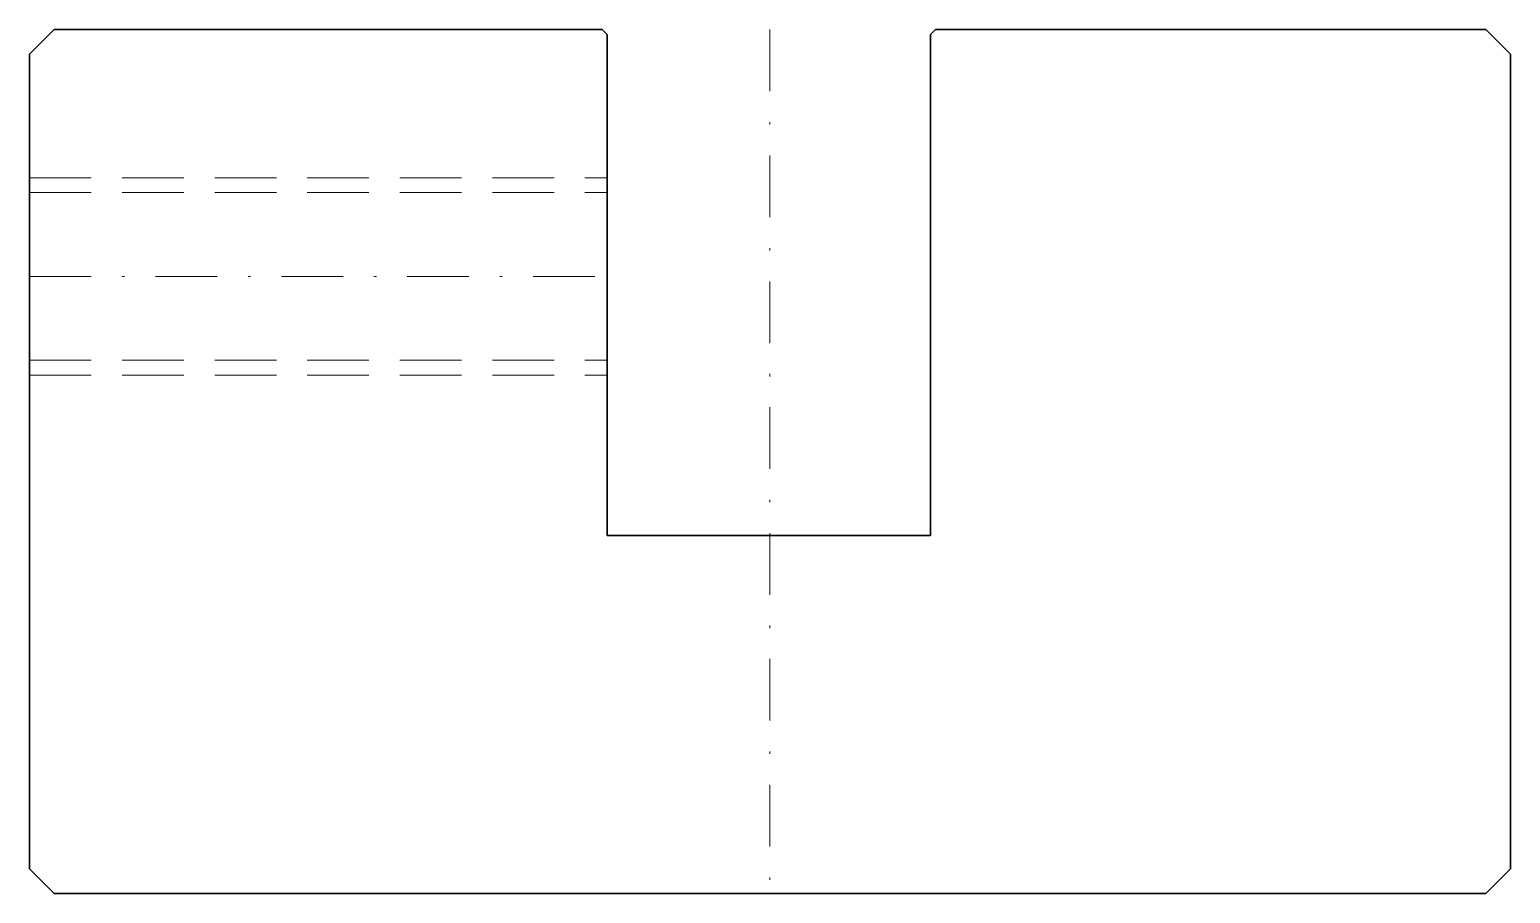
# Model space of a CAD drawing. Header units: millimetres. Extents: x -30 to 30, y -35 to 0.
import ezdxf

# ---------------------------------------------------------------- set-up
doc = ezdxf.new("R2010")
doc.units = ezdxf.units.MM
doc.header["$LTSCALE"] = 5
for name, pattern in [('AUSGEZOGEN', [0]), ('DASHDOT', [1, 0.5, -0.25, 0, -0.25]), ('DASHED', [0.75, 0.5, -0.25])]:
    doc.linetypes.add(name, pattern=pattern)
doc.layers.add('2', color=7, linetype='Continuous')

msp = doc.modelspace()

# ---------------------------------------------------------------- linework, layer by layer
at = {"layer": '2', "color": 7, "linetype": 'AUSGEZOGEN', "lineweight": 35}
for p, q in [((-30, -1), (-29, 0)), ((-29, 0), (-6.8, 0)), ((-6.8, 0), (-6.6, -0.2)), ((6.5, -0.2), (6.7, 0)), ((6.7, 0), (29, 0)), ((29, 0), (30, -1)), ((-6.6, -0.2), (-6.6, -20.5)), ((6.5, -20.5), (6.5, -0.2)), ((-30, -34), (-30, -1)), ((30, -1), (30, -34)), ((-6.6, -20.5), (6.5, -20.5)), ((-29, -35), (-30, -34)), ((30, -34), (29, -35)), ((29, -35), (-29, -35))]:
    msp.add_line(p, q, dxfattribs=at)
at = {"layer": '2', "color": 7, "linetype": 'DASHDOT', "lineweight": 18}
for p, q in [((0, 0), (0, -35)), ((-30, -10), (-6.6, -10))]:
    msp.add_line(p, q, dxfattribs=at)
at = {"layer": '2', "color": 7, "linetype": 'DASHED', "lineweight": 18}
for p, q in [((-30, -6), (-6.6, -6)), ((-30, -6.6), (-6.6, -6.6)), ((-30, -13.4), (-6.6, -13.4)), ((-30, -14), (-6.6, -14))]:
    msp.add_line(p, q, dxfattribs=at)

doc.saveas('drawing.dxf')
